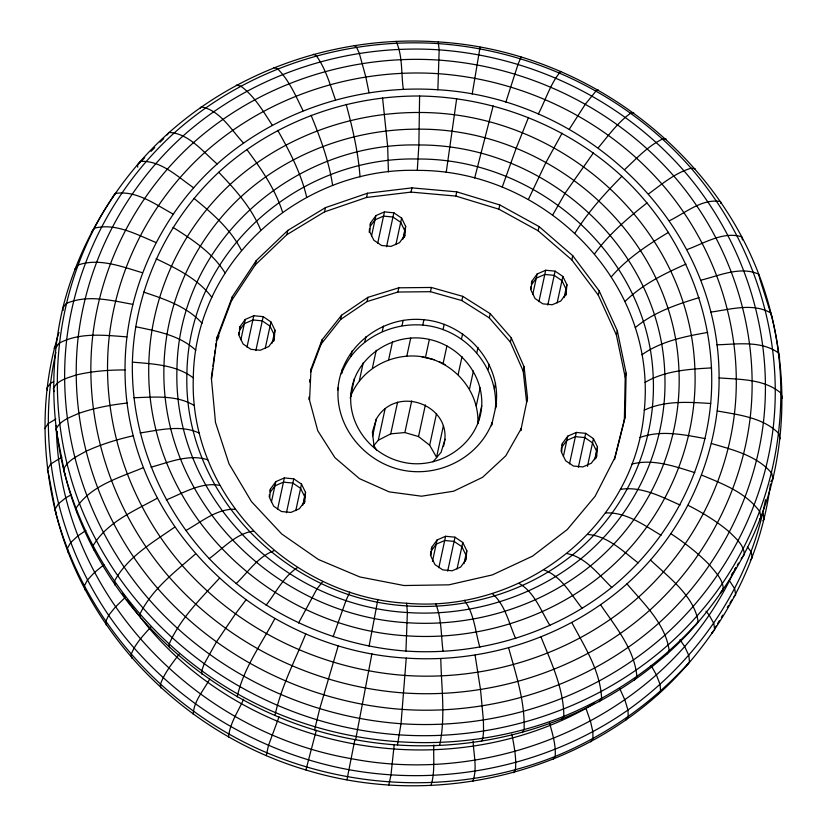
<?xml version="1.0" encoding="UTF-8"?>
<svg xmlns="http://www.w3.org/2000/svg" width="827" height="827" viewBox="0 0 827 827"><rect width="100%" height="100%" fill="white"/><g stroke="black" fill="none" stroke-linecap="round" stroke-linejoin="round"><path stroke-width="1.24" d="M614.471 459.647L624.344 420.405L625.212 377.339L626.122 373.122L617.304 330.717L599.224 290.949L572.729 255.688L539.059 226.557L499.777 204.941L456.731 191.843L411.929 187.874L367.467 193.229L325.435 207.639L287.775 230.444L256.267 260.577L232.366 296.624L217.212 336.909L216.302 341.127L231.457 300.842L232.366 296.624M624.344 420.405L625.264 416.177L626.122 373.122M644.295 410.171C657.134 281.407 543.825 169.762 417.284 170.383C302.217 167.095 194.634 260.546 193.301 377.908C189.104 495.456 291.352 596.939 406.636 603.255C521.372 613.531 634.991 527.326 644.295 410.171C664.846 400.361 688.591 402.077 710.682 403.493C718.363 319.139 683.598 233.731 621.852 176.306C567.167 125.88 493.915 97.1 419.599 96.015C346.182 95.56 272.962 122.499 218.731 172.274C166.361 221.036 134.367 290.494 132.392 362.123C130.893 434.537 159.714 506.01 209.231 558.618C260.588 612.331 331.927 645.432 405.943 651.066C479.371 656.028 554.266 633.647 611.742 587.408C667.224 542.098 703.911 474.925 710.682 403.493M308.874 399.544L308.988 397.053M309.691 382.074L309.815 379.583M520.814 430.36L527.523 398.025L524.111 366.878L511.303 337.902L490.235 313.681L462.769 296.355L431.353 287.465L398.779 287.806L367.932 297.348L341.561 315.242L322.013 339.897L311.014 369.121L309.556 400.32L317.754 430.722L334.883 457.62L359.425 478.626L389.197 491.879L421.553 496.2L453.62 491.207L482.554 477.334L505.773 455.822L521.217 428.582L520.762 430.691M437.865 89.75C358.277 84.375 276.9 110.746 217.16 163.973C159.291 215.785 124.65 292.138 125.032 369.938C124.732 522.55 256.525 649.546 406.243 658.096C485.842 663.461 567.208 637.09 626.959 583.872C684.828 532.061 719.469 455.698 719.087 377.908C719.387 225.285 587.583 98.299 437.865 89.75L439.168 49.858L438.207 41.919C327.575 34.145 214.007 77.79 140.352 161.399L137.499 165.018L137.716 167.178M405.943 651.066L407.37 612.538L406.636 603.255M679.98 639.716L684.663 646.559L688.829 655.491L689.501 661.982L686.648 665.601C594.334 771.281 439.065 810.842 305.907 769.968C186.209 734.541 86.504 635.88 56.091 513.981L54.954 509.411C41.267 451.397 40.988 389.527 58.975 332.433M193.58 187.75C177.65 176.833 160.976 160.19 140.352 161.399C103.654 203.587 76.353 253.724 62.79 308.078C50.447 361.017 50.84 416.477 63.617 469.302L64.764 473.881C98.403 609.944 218.638 715.696 355.61 739.731C478.554 762.597 612.352 720.069 695.321 625.491L698.174 621.873C694.215 595.947 668.464 577.112 650.539 560.096M695.321 625.491C732.019 583.304 759.32 533.177 772.883 478.812C785.216 425.874 784.833 370.413 772.046 317.589L770.909 313.019C734.087 162.619 591.336 51.026 438.207 41.919M406.243 658.096L401.023 723.718L397.467 744.982M266.263 755.62L268.455 745.52L279.061 716.771M274.936 715.52C281.046 687.123 294.877 660.763 305.752 633.927M480.063 47.17L472.196 94.061M417.284 170.383L418.875 144.994L419.599 96.015M238.641 334.863L238.858 332.289M239.892 326.779L239.106 335.783L243.138 344.032L250.891 349.325L260.298 350.245L268.827 346.534L274.192 339.194L274.967 330.19L270.946 321.941L263.193 316.648L253.786 315.728L245.257 319.439L239.892 326.779L239.427 328.888M273.51 340.848L274.057 334.418L270.026 326.158L262.273 320.866L252.876 319.956L244.347 323.667L239.644 330.087M269.22 497.048L269.437 494.484M270.46 488.974L269.685 497.978L273.716 506.227L281.469 511.52L290.866 512.43L299.395 508.729L304.77 501.389L305.545 492.385L301.514 484.136L293.761 478.843L284.364 477.923L275.836 481.634L270.46 488.974L270.005 491.083M304.078 503.033L304.636 496.603L300.604 488.354L292.851 483.061L283.454 482.141L274.926 485.852L270.222 492.272M369.204 232.304L369.535 228.448M370.558 222.939L369.783 231.942L373.814 240.192L381.567 245.485L390.975 246.394L399.503 242.693L404.868 235.354L405.643 226.35L401.622 218.101L393.869 212.808L384.462 211.888L375.934 215.599L370.558 222.939L370.103 225.047M404.176 236.998L404.734 230.568L400.702 222.318L392.949 217.025L383.552 216.116L375.024 219.817L370.32 226.236M394.231 744.465L390.975 774.982L388.793 785.081M430.464 555.403L430.805 551.547M431.715 547.319L430.939 556.323L434.961 564.572L442.714 569.865L452.121 570.785L460.649 567.074L466.025 559.734L466.8 550.73L462.769 542.481L455.015 537.188L445.619 536.278L437.09 539.979L431.715 547.319L431.26 549.428M465.332 561.388L465.88 554.958L461.859 546.699L454.106 541.406L444.699 540.496L436.17 544.207L431.467 550.627M530.572 289.367L530.789 286.793M531.813 281.283L531.037 290.287L535.069 298.537L542.822 303.829L552.219 304.75L560.747 301.038L566.123 293.699L566.898 284.695L562.867 276.445L555.113 271.153L545.717 270.243L537.188 273.944L531.813 281.283L531.358 283.392M565.43 295.353L565.988 288.923L561.957 280.663L554.204 275.37L544.807 274.461L536.278 278.172L531.575 284.591M561.14 451.552L561.471 447.696M562.391 443.479L561.616 452.483L565.637 460.732L573.39 466.025L582.797 466.935L591.326 463.234L596.701 455.894L597.476 446.89L593.445 438.641L585.692 433.348L576.295 432.428L567.756 436.139L562.391 443.479L561.936 445.588M596.009 457.538L596.556 451.108L592.535 442.858L584.782 437.566L575.375 436.656L566.846 440.357L562.143 446.787M456.669 98.671L446.198 172.45M211.257 378.735L212.601 368.708M212.942 366.206L214.286 356.168M214.617 353.667L215.123 349.904M215.465 347.392L215.961 343.639M217.212 336.909L211.505 379.531L215.506 422.514L229.027 463.844L251.449 501.575L281.707 533.963L318.405 559.486L359.807 576.946L403.989 585.526L448.885 584.834L492.385 574.899L532.474 556.178L567.26 529.549L595.13 496.262L614.761 457.879L625.264 416.177M305.907 769.968L316.327 730.251M314.58 729.859L319.687 708.884L338.274 645.691M377.898 599.42L369.09 646.145M55.895 352.354C35.685 442.445 56.97 539.338 108.657 615.309C164.294 696.086 252.886 751.96 349.128 769.73C445.236 787.056 547.712 766.102 627.951 710.021C697.802 660.318 749.81 584.42 765.502 499.694M770.464 483.981C761.884 551.361 731.182 614.637 686.648 665.601M371.923 653.785L355.61 739.731M354.897 739.524L346.937 779.83M350.751 395.968C352.922 357.853 392.99 331.048 429.358 339.432C459.605 345.975 483.35 374.352 481.727 405.706C479.546 443.82 439.488 470.625 403.121 462.241C372.874 455.698 349.128 427.321 350.751 395.968L350.234 398.356M231.457 300.842L255.347 264.795L256.267 260.577M240.864 339.752L245.257 319.439M246.994 347.175L253.786 315.728M255.853 350.565L263.193 316.648M255.347 264.795L286.866 234.661L287.775 230.444M265.219 348.436L270.946 321.941M272.186 343.081L274.967 330.19M273.737 341.303L274.192 339.194M286.866 234.661L324.515 211.857L325.435 207.639M271.442 501.937L275.836 481.634M277.562 509.37L284.364 477.923M310.559 371.23L311.014 369.121M310.549 372.171L321.103 344.115L322.013 339.897M286.431 512.761L293.761 478.843M295.787 510.631L301.514 484.136M324.515 211.857L366.557 197.446L367.467 193.229M321.103 344.115L340.652 319.46L341.561 315.242M302.765 505.266L305.545 492.385M304.315 503.498L304.77 501.389M337.736 389.962L338.202 387.853C334.615 429.823 369.628 467.7 410.843 471.38C444.905 474.574 479.691 454.912 492.168 422.618L491.486 425.791M342.585 368.491L341.448 373.773C356.323 334.346 404.227 315.211 443.045 329.591C475.153 341.334 498.092 374.031 495.425 408.538C503.736 365.183 466.707 323.316 423.91 319.739C381.981 315.376 341.044 346.73 337.881 389.496M371.54 235.902L375.934 215.599M350.927 356.251L352.075 350.979M377.67 243.334L384.462 211.888M340.652 319.46L367.023 301.576L367.932 297.348M354.483 378.487L350.607 396.433C361.937 367.147 395.203 350.968 425.481 357.367C455.729 363.921 479.474 392.287 477.851 423.641L481.727 405.706M364.872 341.778L366.01 336.496M386.529 246.725L393.869 212.808M359.342 380.761L363.218 362.826M395.895 244.596L401.622 218.101M372.377 368.18L376.254 350.234M366.557 197.446L411.019 192.102L411.929 187.874M382.301 331.317L383.449 326.045M402.863 239.23L405.643 226.35M404.413 237.463L404.868 235.354M367.023 301.576L397.859 292.034L398.779 287.806M388.649 359.683L392.525 341.747M372.615 436.139L376.295 419.093C396.733 383.097 455.357 406.129 443.448 446.508M402.056 325.6L403.194 320.328M373.473 445.97L378.301 440.233L385.144 408.569M406.843 355.982L410.719 338.047M378.301 440.233L390.726 433.844L397.58 402.18M422.773 325.011L423.91 319.739M397.859 292.034L430.443 291.693L431.353 287.465M390.726 433.844L404.858 432.552L411.701 400.888M411.019 192.102L455.822 196.061L456.731 191.843M425.481 357.367L429.358 339.432M443.417 425.616L436.563 457.279L429.668 445.236L418.534 436.553L425.378 404.889M443.045 329.591L444.182 324.318M443.055 363.735L446.931 345.789M429.668 445.236L436.511 413.572M527.523 398.025L526.603 402.253L523.202 371.106L510.393 342.13L489.326 317.899L461.859 300.573L462.769 296.355M461.487 339.029L462.634 333.746M458.148 374.548L462.024 356.613M625.212 377.339L616.394 334.945L598.314 295.177L571.819 259.905L538.15 230.785L498.867 209.169L499.777 204.941M476.848 352.674L477.996 347.392M469.529 388.959L473.406 371.013M432.428 561.533L437.09 539.979M489.326 317.899L490.235 313.681M438.817 567.715L445.619 536.278M476.28 405.778L480.156 387.832M488.075 369.597L489.222 364.314M447.686 571.106L455.015 537.188M494.412 388.649L495.559 383.377M457.042 568.976L462.769 542.481M510.393 342.13L511.303 337.902M464.009 563.621L466.8 550.73M538.15 230.785L539.059 226.557M532.795 294.257L537.188 273.944M523.202 371.106L524.111 366.878M538.915 301.679L545.717 270.243M547.784 305.07L555.113 271.153M557.14 302.94L562.867 276.445M571.819 259.905L572.729 255.688M564.117 297.586L566.898 284.695M565.668 295.808L566.123 293.699M563.373 456.452L567.756 436.139M598.314 295.177L599.224 290.949M569.493 463.875L576.295 432.428M578.362 467.265L585.692 433.348M587.449 466.366L593.445 438.641M616.394 334.945L617.304 330.717M594.685 459.771L597.476 446.89M596.236 458.003L596.701 455.894M491.858 424.272L496.562 403.256M474.667 178.043L493.171 105.835M376.295 419.093L372.388 432.128L374 445.712L376.512 450.095M445.029 439.199L441.122 452.235L433.079 461.797M505.845 102.145L518.053 64.248L521.093 57.032M502.227 187.067L516.203 148.188L528.505 117.413M333.095 636.759L346.006 600.485L349.821 592.091M217.615 339.421L218.959 335.876M528.412 199.379L546.068 162.226L562.091 133.199M439.582 745.54C445.753 717.257 441.318 687.351 440.791 658.55M430.908 785.65C435.178 772.718 433.265 758.462 433.824 744.993M56.277 425.409C58.562 590.178 191.492 731.089 351.279 758.669C502.764 787.976 671.266 711.272 735.42 568.201M538.367 113.909C545.727 99.86 550.441 83.506 560.737 71.38M298.557 623.051L316.917 588.938L322.892 581.402M243.603 699.26C238.186 711.509 229.73 723.46 228.541 736.991M481.386 741.416L482.885 738.532L483.568 731.306L483.392 720.224L480.528 689.708L475.08 655.17M472.713 781.525C477.572 768.872 473.602 754.358 473.116 741.116M552.818 214.772L565.254 192.939L593.383 152.933M274.812 618.648C261.415 643.985 243.231 668.65 237.204 696.882M522.323 732.65L524.08 729.714C525.145 701.803 515.996 674.594 508.646 647.975M513.65 772.759L515.407 769.823C516.586 757.821 514.053 745.851 511.851 734.107M173.091 214.048C155.497 204.527 136.403 190.117 115.377 193.466C45.299 293.947 38.435 432.18 96.097 539.938C148.26 639.075 247.976 709.618 357.791 729.621C480.745 752.498 614.533 709.959 697.502 615.381C769.389 534.304 797.714 418.038 770.909 313.019C752.818 302.496 730.169 309.525 710.744 312.099M723.563 588.007L720.296 593.424L723.315 589.61C723.274 579.706 715.551 572.367 709.752 565.172C698.143 553.201 684.932 542.957 671.028 533.797M731.388 574.992L732.691 572.822M734.655 569.576L735.958 567.405M737.26 565.234L738.563 563.063M712.936 631.363L711.623 633.534L714.642 629.719L713.815 623.434L709.184 615.092L705.938 611.174M714.89 628.117L716.192 625.946M717.495 623.775L719.459 620.529M721.413 617.273L722.715 615.102M727.284 607.514L728.587 605.343M729.9 603.172L731.854 599.926M569.307 129.198L585.454 104.037L596.143 90.846L598.459 90.009M575.023 232.997C587.925 212.043 604.671 193.787 621.852 176.306M209.738 679.008C203.783 690.245 193.621 701.203 193.239 714.321M561.822 719.366L563.838 716.347C614.978 695.3 661.238 663.078 698.174 621.873M553.149 759.475L555.165 756.457C606.305 735.41 652.565 703.188 689.501 661.982M44.71 428.665L48.1 423.641L55.854 419.02M266.056 605.25C276.032 592.514 283.723 576.471 297.544 567.518M55.636 348.012L59.017 343.246C79.64 332.175 104.409 335.193 126.872 336.889M599.368 701.741L601.611 698.608C600.412 670.997 584.503 646.414 571.839 622.628M590.695 741.85L592.949 738.718L592.876 731.74L590.499 721.392L585.971 708.377L594.582 703.043M54.117 348.188L56.784 344.57M770.878 481.521L772.883 478.812L771.736 473.22C756.87 455.481 732.691 449.805 711.416 443.499M762.876 520.731L764.21 518.922L763.063 513.329M245.857 600.051L235.364 614.006L216.343 642.072L204.093 664.112L201.643 670.914L201.912 674.212M200 108.513L201.23 106.879C220.178 110.208 231.167 129.973 243.51 143.03M634.433 680.021L636.914 676.744C634.588 649.402 615.515 626.732 600.598 604.816M625.77 720.121L628.241 716.854L627.951 710.021L624.923 700.076L619.857 688.819M74.75 269.302L78.007 265.033C99.209 257.652 121.982 266.718 142.44 272.745M759.62 519.304L760.923 517.588L759.848 511.758C746.13 492.582 722.674 483.847 701.678 475.101M750.296 560.261L752.25 557.698L751.185 551.867L747.381 546.864M594.665 253.755C609.096 233.989 627.931 217.977 647.045 202.915M167.095 134.977L169.101 132.413C189.042 133.426 202.997 151.879 217.16 163.973M91.342 232.201L94.495 228.159C115.718 222.763 136.848 234.62 155.962 242.507M741.178 558.732L744.331 554.69C744.155 545.014 735.803 538.532 729.621 532.143C716.999 521.465 702.847 512.823 688.147 505.338M666.562 654.488L669.239 651.056C665.838 624.075 643.799 603.689 626.959 583.872M657.899 694.587L660.577 691.165L660.08 684.487L656.452 675.018L651.118 665.508M734.076 596.815L735.658 594.799L734.686 588.731L729.672 581.04M112.358 197.281L115.377 193.466M179.19 654.116C172.006 663.585 164.356 673.126 160.366 684.456L160.841 687.93M598.262 147.785C608.372 135.638 617.821 122.406 630.784 113.092L633.761 112.679M611.432 276.694C627.269 258.262 647.892 244.761 668.547 232.335M236.119 583.655C248.017 572.232 258.189 556.416 274.192 550.679M219.289 578.404C200.723 598.686 180.017 618.71 169.039 644.347L169.514 647.82M150.927 626.938C143.391 635.332 135.163 643.747 131.131 654.498L131.793 658.158M137.499 165.018L140.208 162.278M142.017 160.459L144.725 157.719M151.062 151.341L154.67 147.692M160.097 142.223L163.715 138.574M624.83 169.432C636.573 158.412 647.872 146.1 662.582 138.998L666.159 139.07M625.047 301.452C642.155 284.498 664.226 273.747 685.996 264.082M195.461 553.987C175.024 571.891 151.755 589.351 139.804 614.389L140.466 618.048M209.231 558.618C222.897 548.611 235.757 533.663 253.227 531.151M103.923 564.769L94.443 572.522L87.424 580.047L84.282 586.064L85.233 590.158M635.281 327.616C653.506 312.265 676.651 304.47 699.115 297.627M648.657 193.849C661.92 184.09 675.039 172.988 691.093 168.212L695.207 168.842M85.832 530.5L77.893 535.906L70.553 542.739L67.307 548.518L68.362 552.839M641.959 354.752C661.145 341.137 684.942 336.444 707.685 332.423M174.693 527.14C152.757 542.491 127.213 557.078 114.322 581.443L115.149 585.309M185.837 530.541C201.137 522.085 216.643 508.667 234.982 509.256M669.415 220.706C685.056 213.18 702.247 198.211 720.524 201.581L720.937 203.514M71.484 494.629L65.84 497.771L58.272 503.881L54.954 509.411C82.276 617.965 163.922 709.018 266.459 752.58C357.512 791.119 463.172 793.041 555.165 756.457C556.054 744.962 552.477 733.725 549.479 722.767M644.988 382.425C664.949 370.661 688.953 369.152 711.561 367.912M157.275 498.216C134.222 510.9 106.714 522.323 92.955 545.954L93.906 550.048M53.652 381.692L50.344 383.356L46.963 388.121L47.439 390.251M585.971 708.377C440.791 788.534 243.655 749.624 141.407 618.668M166.32 499.89C183.118 493.14 201.033 481.852 219.755 485.356M61.911 457.104L50.757 463.999L47.387 469.281L48.276 472.899M686.834 249.62C704.004 243.489 723.129 230.981 741.767 236.842L742.481 239.913M143.443 467.617C119.667 477.561 90.556 485.583 75.97 508.409L77.035 512.74M639.922 437.545C660.835 429.792 683.846 434.682 705.069 438.589M151 467.183C169.132 462.314 189.073 453.62 207.815 459.843M700.676 280.229C719.056 275.794 740.155 265.87 758.638 274.161L759.434 277.407M133.374 435.746C117.052 439.426 101.008 444.357 85.801 451.387C77.604 456.059 67.731 460.153 63.617 469.302C90.949 577.856 172.595 668.919 275.133 712.471C366.185 751.009 471.845 752.932 563.838 716.347C563.756 688.54 551.175 662.448 541.044 637.079M631.921 464.081C652.979 458.478 674.76 466.438 694.814 472.62M140.135 432.935C159.384 430.143 180.886 424.406 199.338 433.141M620.426 489.367C641.38 485.987 661.476 496.81 680.073 505.028M127.203 403.038C110.715 404.868 94.34 407.969 78.648 413.428C70.367 417.211 60.206 420.271 56.06 429.172L64.764 473.881M716.906 344.807C737.188 344.259 760.912 340.321 778.424 352.891L779.613 357.719M133.902 397.725C154.018 397.187 176.575 394.624 194.479 405.675M605.622 512.957C626.215 511.903 644.171 525.29 661.093 535.286M125.032 369.938C108.595 369.927 92.128 371.178 76.115 375.013C67.886 377.908 57.539 379.913 53.383 388.556L54.106 391.605M719.087 377.908C739.979 379.531 764.313 378.797 781.081 393.249L782.29 398.335M587.759 534.49C607.68 535.824 623.103 551.392 638.196 562.898M132.392 362.123C153.098 363.994 176.161 364.728 193.301 377.908M717.247 410.947C738.48 414.875 762.959 417.366 778.838 433.544L780.037 438.879M567.136 553.604C586.033 557.377 598.614 574.651 611.742 587.408M132.702 304.346C111.107 300.387 87.124 294.298 66.119 303.561L62.79 308.078L63.255 310.311M135.649 326.706C156.592 331.12 179.666 335.162 195.844 350.297M236.305 85.15L240.719 86.08C254.489 96.056 263.141 111.242 272.279 125.208M422.121 356.975L434.041 359.662M430.443 291.693L461.859 300.573M404.858 432.552L418.534 436.553M455.822 196.061L498.867 209.169M544.073 569.989C561.554 576.254 571.085 594.644 582.177 608.414M143.598 292.076C164.418 299.105 187.005 306.372 202.046 323.285M273.851 67.525L277.562 68.786C289.347 80.436 295.808 96.149 303.064 110.756M156.127 258.779C176.44 268.444 198.066 278.823 211.815 297.317M518.974 583.366C534.531 592.111 541.003 611.008 549.986 625.563M313.35 54.241L316.338 55.75C325.797 68.858 330.128 84.799 335.473 99.86M439.685 361.864L445.102 364.635M173.019 227.384C192.433 239.644 212.673 252.907 224.985 272.827M492.22 593.517C505.318 604.651 508.874 623.413 515.686 638.578M354.287 45.475L356.509 47.149L359.29 53.248L365.782 76.818L369.038 92.676M194.004 198.387C212.115 213.159 230.588 229.058 241.35 250.219M218.731 172.274C235.157 189.393 251.522 207.639 260.639 229.854M464.278 600.278C474.264 613.562 475.308 631.642 479.856 647.252M396.092 41.35C402.873 55.874 401.043 73.541 403.328 89.285M126.634 599.565L139.081 615.65M246.797 149.47C261.167 168.718 275.164 188.98 282.524 212.074M122.479 593.228L125.084 597.559L115.284 607.132L108.657 615.309L105.66 621.553L106.476 625.419M277.738 130.356C289.719 151.455 301.111 173.381 306.652 197.167M435.591 603.545C441.814 618.493 440.925 635.56 443.076 651.438M311.055 115.242C320.359 137.861 328.96 161.089 332.63 185.372M759.693 278.482L772.046 317.589M346.193 104.367C352.571 128.144 358.267 152.282 360.034 176.895M48.576 474.109L56.091 513.981M382.57 97.927L387.677 146.596L388.411 171.871M57.073 431.477L57.239 433.999M653.237 377.929C656.142 445.329 625.181 512.285 572.863 554.659C526.592 591.894 466.294 609.913 407.173 605.922C288.147 599.399 182.591 494.629 186.923 373.266C188.649 251.687 298.94 155.941 418.162 159.022C537.571 158.329 649.381 256.484 653.237 377.929M664.805 374.021C667.844 444.533 635.456 514.58 580.719 558.918C532.309 597.869 469.219 616.715 407.37 612.538C282.472 605.374 172.698 496.531 176.947 369.142C178.746 241.939 294.133 141.768 418.875 144.994C543.794 144.27 660.763 246.963 664.805 374.021M678.977 370.93C682.182 445.36 647.996 519.304 590.22 566.113C539.111 607.225 472.517 627.124 407.225 622.721C275.37 615.154 159.497 500.252 163.973 365.782C165.72 302.093 194.18 240.326 240.75 196.971C288.964 152.706 354.08 128.754 419.361 129.157C551.64 128.723 674.398 236.398 678.977 370.93M694.887 368.852C698.288 447.779 662.034 526.179 600.774 575.809C546.575 619.402 475.97 640.501 406.739 635.829C266.552 627.476 144.374 506.382 148.819 363.394C150.669 295.859 180.844 230.371 230.216 184.39C281.345 137.468 350.39 112.069 419.609 112.493C560.261 112.327 689.708 225.823 694.887 368.852M66.729 339.37C55.936 432.645 87.404 528.515 148.808 599.151C212.332 671.762 304.946 716.823 401.023 723.718C496.262 730.148 593.641 698.588 665.125 634.909C724.297 581.588 763.641 507.178 773.162 427.993C783.955 334.728 752.498 238.858 691.093 168.212C627.559 95.612 534.945 50.54 438.868 43.645C343.629 37.225 246.26 68.775 174.766 132.465C115.594 185.775 76.249 260.195 66.729 339.37M78.245 336.661C67.783 427.125 98.299 520.1 157.854 588.607C219.465 659.026 309.288 702.743 402.47 709.421C494.835 715.655 589.279 685.056 658.602 623.289C715.996 571.581 754.152 499.405 763.393 422.618C773.855 332.154 743.339 239.179 683.795 170.672C622.173 100.253 532.361 56.536 439.168 49.858C346.802 43.624 252.369 74.223 183.036 135.99C125.642 187.698 87.486 259.874 78.245 336.661M92.8 335.307C82.752 422.09 112.038 511.313 169.173 577.039C228.293 644.605 314.477 686.544 403.886 692.964C492.51 698.939 583.118 669.581 649.64 610.316C704.718 560.706 741.323 491.455 750.182 417.769C760.23 330.976 730.944 241.763 673.809 176.027C614.688 108.461 528.505 66.522 439.096 60.113C350.472 54.127 259.864 83.496 193.342 142.761C138.274 192.371 101.659 261.621 92.8 335.307M109.381 335.38C99.829 417.904 127.668 502.733 182.002 565.234C238.217 629.481 320.163 669.353 405.178 675.452C489.439 681.138 575.602 653.216 638.847 596.877C691.207 549.697 726.023 483.847 734.448 413.789C744 331.265 716.151 246.436 661.827 183.935C605.612 119.698 523.667 79.816 438.651 73.717C354.39 68.031 268.227 95.953 204.982 152.302C152.623 199.472 117.806 265.322 109.381 335.38"/></g></svg>
